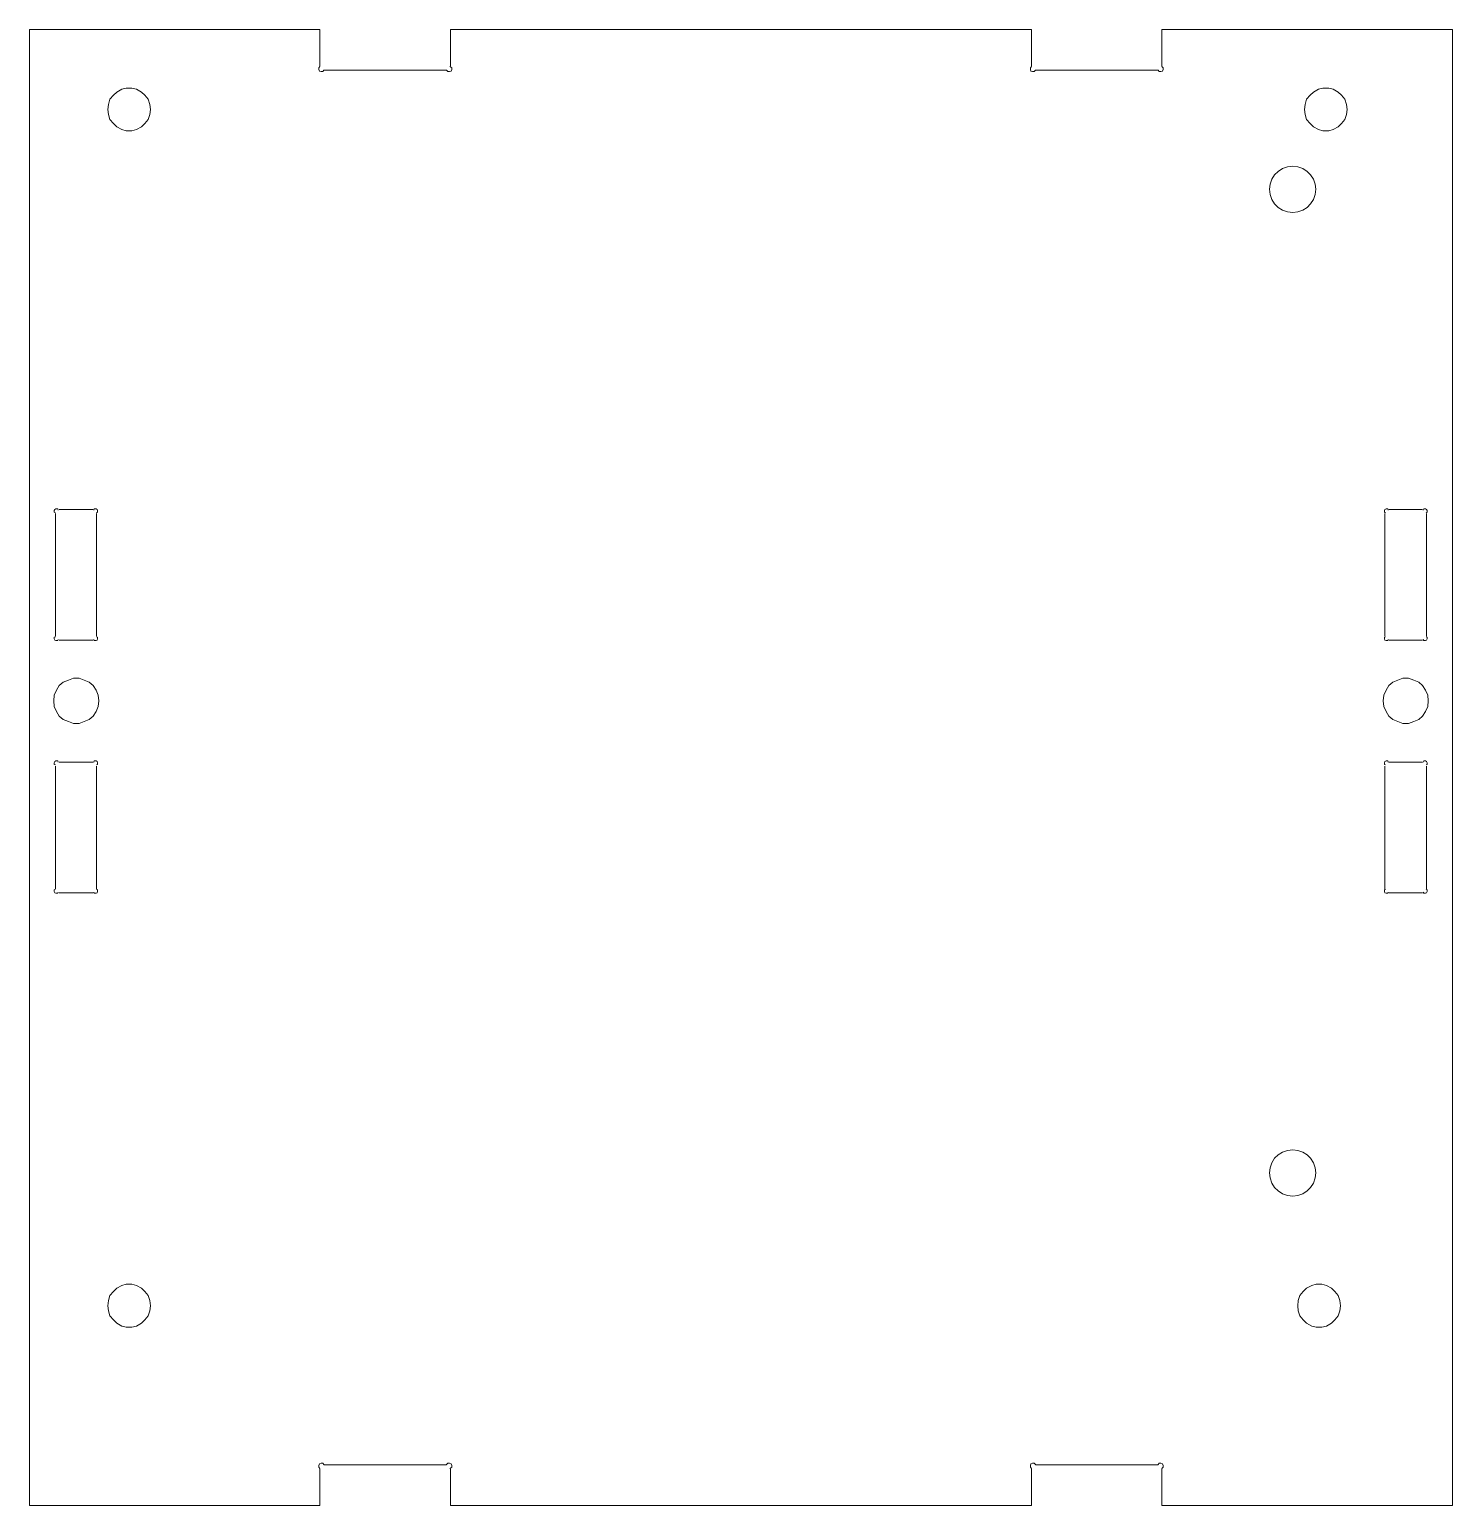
# Model space of a CAD drawing. Header units: millimetres. Extents: x 61 to 278, y 158 to 389.
# Drawn here: x 170.9 to 277.9, y 278.3 to 389.4 of the extents above; entities that cross this region are included whole.
import ezdxf

# ---------------------------------------------------------------- set-up
doc = ezdxf.new("R2010")
doc.units = ezdxf.units.MM
doc.header["$MEASUREMENT"] = 0
doc.layers.add('Livello 1', color=7, linetype='Continuous', lineweight=0)

msp = doc.modelspace()

# ---------------------------------------------------------------- linework, layer by layer
at = {"layer": 'Livello 1', "color": 7, "lineweight": 13}
for p, q in [((193.04, 386.31), (202.27, 386.31)), ((246.55, 386.31), (255.78, 386.31)), ((173.14, 353.25), (175.68, 353.25)), ((273.13, 353.25), (275.67, 353.25)), ((173.14, 343.43), (175.68, 343.43)), ((273.13, 343.43), (275.67, 343.43)), ((173.14, 334.24), (175.68, 334.24)), ((273.13, 334.24), (275.67, 334.24)), ((173.14, 324.42), (175.68, 324.42)), ((193.04, 281.37), (202.27, 281.37)), ((246.55, 281.37), (255.78, 281.37))]:
    msp.add_line(p, q, dxfattribs=at)
for points in [[(246.25, 386.61), (246.25, 389.36), (202.57, 389.36), (202.57, 386.61)], [(256.07, 386.61), (256.07, 389.36), (277.92, 389.36)], [(192.74, 386.57), (192.66, 386.48), (192.66, 386.36), (192.7, 386.23), (192.83, 386.19), (192.96, 386.19), (193.04, 386.31)], [(202.27, 386.31), (202.35, 386.19), (202.48, 386.19), (202.61, 386.23), (202.65, 386.36), (202.65, 386.48), (202.52, 386.57)], [(246.25, 386.57), (246.17, 386.48), (246.17, 386.36), (246.21, 386.23), (246.34, 386.19), (246.46, 386.19), (246.55, 386.31)], [(255.78, 386.31), (255.86, 386.19), (255.99, 386.19), (256.12, 386.23), (256.16, 386.36), (256.16, 386.48), (256.07, 386.57)], [(173.06, 353.21), (173.02, 353.29), (172.89, 353.29), (172.8, 353.25), (172.76, 353.17), (172.76, 353.04), (172.85, 353)], [(175.94, 353), (176.02, 353.04), (176.02, 353.17), (175.98, 353.25), (175.9, 353.29), (175.77, 353.29), (175.73, 353.21)], [(273.09, 353.21), (273.05, 353.29), (272.92, 353.29), (272.84, 353.25), (272.8, 353.17), (272.8, 353.04), (272.88, 353)], [(275.93, 353), (276.01, 353.04), (276.01, 353.17), (275.97, 353.25), (275.89, 353.29), (275.76, 353.29), (275.72, 353.21)], [(172.85, 343.68), (172.76, 343.64), (172.76, 343.51), (172.8, 343.43), (172.89, 343.39), (173.02, 343.39), (173.06, 343.47)], [(175.73, 343.47), (175.77, 343.39), (175.9, 343.39), (175.98, 343.43), (176.02, 343.51), (176.02, 343.64), (175.94, 343.68)], [(272.88, 343.68), (272.8, 343.64), (272.8, 343.51), (272.84, 343.43), (272.92, 343.39), (273.05, 343.39), (273.09, 343.47)], [(275.72, 343.47), (275.76, 343.39), (275.89, 343.39), (275.97, 343.43), (276.01, 343.51), (276.01, 343.64), (275.93, 343.68)], [(173.06, 334.24), (173.02, 334.33), (172.89, 334.33), (172.8, 334.29), (172.76, 334.2), (172.76, 334.07), (172.85, 334.03)], [(175.94, 334.03), (176.02, 334.07), (176.02, 334.2), (175.98, 334.29), (175.9, 334.33), (175.77, 334.33), (175.73, 334.24)], [(273.09, 334.24), (273.05, 334.33), (272.92, 334.33), (272.84, 334.29), (272.8, 334.2), (272.8, 334.07), (272.88, 334.03)], [(275.93, 334.03), (276.01, 334.07), (276.01, 334.2), (275.97, 334.29), (275.89, 334.33), (275.76, 334.33), (275.72, 334.24)], [(172.85, 324.68), (172.76, 324.63), (172.76, 324.51), (172.8, 324.42), (172.89, 324.38), (173.02, 324.38), (173.06, 324.46)], [(175.73, 324.46), (175.77, 324.38), (175.9, 324.38), (175.98, 324.42), (176.02, 324.51), (176.02, 324.63), (175.94, 324.68)], [(272.88, 324.68), (272.8, 324.63), (272.8, 324.51), (272.84, 324.42), (272.92, 324.38), (273.05, 324.38), (273.09, 324.46)], [(275.72, 324.46), (275.76, 324.38), (275.89, 324.38), (275.97, 324.42), (276.01, 324.51), (276.01, 324.63), (275.93, 324.68)], [(170.9, 278.32), (192.74, 278.32), (192.74, 281.07)], [(193.04, 281.41), (192.96, 281.5), (192.83, 281.5), (192.7, 281.45), (192.66, 281.33), (192.66, 281.2), (192.74, 281.11)], [(202.52, 281.11), (202.65, 281.2), (202.65, 281.33), (202.61, 281.45), (202.48, 281.5), (202.35, 281.5), (202.27, 281.41)], [(202.57, 281.07), (202.57, 278.32), (246.25, 278.32), (246.25, 281.07)], [(246.55, 281.41), (246.46, 281.5), (246.34, 281.5), (246.21, 281.45), (246.17, 281.33), (246.17, 281.2), (246.25, 281.11)], [(256.07, 281.11), (256.16, 281.2), (256.16, 281.33), (256.12, 281.45), (255.99, 281.5), (255.86, 281.5), (255.78, 281.41)]]:
    msp.add_lwpolyline(points, dxfattribs=at)
for points in [[(176.78, 383.35), (176.83, 382.97), (176.95, 382.59), (177.21, 382.29), (177.46, 382.04), (177.84, 381.83), (178.18, 381.74), (178.6, 381.74), (178.94, 381.83), (179.32, 382.04), (179.58, 382.29), (179.83, 382.59), (179.96, 382.97), (180, 383.35), (179.96, 383.73), (179.83, 384.11), (179.58, 384.41), (179.32, 384.66), (178.94, 384.87), (178.6, 384.96), (178.18, 384.96), (177.84, 384.87), (177.46, 384.66), (177.21, 384.41), (176.95, 384.11), (176.83, 383.73)], [(266.78, 383.35), (266.83, 382.97), (266.95, 382.59), (267.21, 382.29), (267.46, 382.04), (267.84, 381.83), (268.18, 381.74), (268.61, 381.74), (268.94, 381.83), (269.32, 382.04), (269.58, 382.29), (269.83, 382.59), (269.96, 382.97), (270, 383.35), (269.96, 383.73), (269.83, 384.11), (269.58, 384.41), (269.32, 384.66), (268.94, 384.87), (268.61, 384.96), (268.18, 384.96), (267.84, 384.87), (267.46, 384.66), (267.21, 384.41), (266.95, 384.11), (266.83, 383.73)], [(264.16, 377.34), (264.2, 376.96), (264.33, 376.58), (264.54, 376.24), (264.8, 375.98), (265.13, 375.77), (265.51, 375.64), (265.9, 375.6), (266.28, 375.64), (266.66, 375.77), (267, 375.98), (267.25, 376.24), (267.46, 376.58), (267.59, 376.96), (267.63, 377.34), (267.59, 377.72), (267.46, 378.1), (267.25, 378.44), (267, 378.69), (266.66, 378.9), (266.28, 379.03), (265.9, 379.07), (265.51, 379.03), (265.13, 378.9), (264.8, 378.69), (264.54, 378.44), (264.33, 378.1), (264.2, 377.72)], [(172.72, 338.86), (172.76, 338.43), (172.93, 338.05), (173.14, 337.71), (173.44, 337.46), (173.82, 337.29), (174.2, 337.16), (174.63, 337.16), (175.01, 337.29), (175.39, 337.46), (175.68, 337.71), (175.9, 338.05), (176.06, 338.43), (176.11, 338.86), (176.06, 339.28), (175.9, 339.66), (175.68, 340), (175.39, 340.25), (175.01, 340.42), (174.63, 340.55), (174.2, 340.55), (173.82, 340.42), (173.44, 340.25), (173.14, 340), (172.93, 339.66), (172.76, 339.28)], [(272.71, 338.86), (272.75, 338.43), (272.92, 338.05), (273.13, 337.71), (273.43, 337.46), (273.81, 337.29), (274.19, 337.16), (274.62, 337.16), (275, 337.29), (275.38, 337.46), (275.67, 337.71), (275.89, 338.05), (276.06, 338.43), (276.1, 338.86), (276.06, 339.28), (275.89, 339.66), (275.67, 340), (275.38, 340.25), (275, 340.42), (274.62, 340.55), (274.19, 340.55), (273.81, 340.42), (273.43, 340.25), (273.13, 340), (272.92, 339.66), (272.75, 339.28)], [(264.16, 303.34), (264.2, 302.96), (264.33, 302.58), (264.54, 302.24), (264.8, 301.98), (265.13, 301.77), (265.51, 301.65), (265.9, 301.6), (266.28, 301.65), (266.66, 301.77), (267, 301.98), (267.25, 302.24), (267.46, 302.58), (267.59, 302.96), (267.63, 303.34), (267.59, 303.72), (267.46, 304.1), (267.25, 304.44), (267, 304.69), (266.66, 304.91), (266.28, 305.03), (265.9, 305.08), (265.51, 305.03), (265.13, 304.91), (264.8, 304.69), (264.54, 304.44), (264.33, 304.1), (264.2, 303.72)], [(176.78, 293.35), (176.83, 292.97), (176.95, 292.59), (177.21, 292.29), (177.46, 292.04), (177.84, 291.82), (178.18, 291.74), (178.6, 291.74), (178.94, 291.82), (179.32, 292.04), (179.58, 292.29), (179.83, 292.59), (179.96, 292.97), (180, 293.35), (179.96, 293.73), (179.83, 294.11), (179.58, 294.41), (179.32, 294.66), (178.94, 294.87), (178.6, 294.96), (178.18, 294.96), (177.84, 294.87), (177.46, 294.66), (177.21, 294.41), (176.95, 294.11), (176.83, 293.73)], [(266.28, 293.35), (266.32, 292.97), (266.45, 292.59), (266.7, 292.29), (266.95, 292.04), (267.34, 291.82), (267.67, 291.74), (268.1, 291.74), (268.44, 291.82), (268.82, 292.04), (269.07, 292.29), (269.32, 292.59), (269.45, 292.97), (269.49, 293.35), (269.45, 293.73), (269.32, 294.11), (269.07, 294.41), (268.82, 294.66), (268.44, 294.87), (268.1, 294.96), (267.67, 294.96), (267.34, 294.87), (266.95, 294.66), (266.7, 294.41), (266.45, 294.11), (266.32, 293.73)]]:
    msp.add_lwpolyline(points, close=True, dxfattribs=at)
for points in [[(170.9, 389.36), (170.9, 389.36), (170.9, 278.32), (170.9, 278.32)], [(170.9, 389.36), (170.9, 389.36), (192.74, 389.36), (192.74, 389.36)], [(192.74, 389.36), (192.74, 389.36), (192.74, 386.61), (192.74, 386.61)], [(277.92, 389.36), (277.92, 389.36), (277.92, 278.32), (277.92, 278.32)], [(172.85, 343.73), (172.85, 343.73), (172.85, 352.95), (172.85, 352.95)], [(175.94, 343.73), (175.94, 343.73), (175.94, 352.95), (175.94, 352.95)], [(272.84, 343.73), (272.84, 343.73), (272.84, 352.95), (272.84, 352.95)], [(275.97, 343.73), (275.97, 343.73), (275.97, 352.95), (275.97, 352.95)], [(172.85, 324.72), (172.85, 324.72), (172.85, 333.95), (172.85, 333.95)], [(175.94, 324.72), (175.94, 324.72), (175.94, 333.95), (175.94, 333.95)], [(272.84, 324.72), (272.84, 324.72), (272.84, 333.95), (272.84, 333.95)], [(275.97, 324.72), (275.97, 324.72), (275.97, 333.95), (275.97, 333.95)], [(273.13, 324.42), (273.13, 324.42), (275.67, 324.42), (275.67, 324.42)]]:
    msp.add_open_spline(points, degree=3, dxfattribs=at)
msp.add_open_spline([(256.07, 281.07), (256.07, 281.07), (256.07, 278.32), (256.07, 278.32), (256.07, 278.32), (277.92, 278.32), (277.92, 278.32)], degree=3, knots=[0, 0, 0, 0, 1, 1, 1, 2, 2, 2, 2], dxfattribs=at)

doc.saveas('drawing.dxf')
